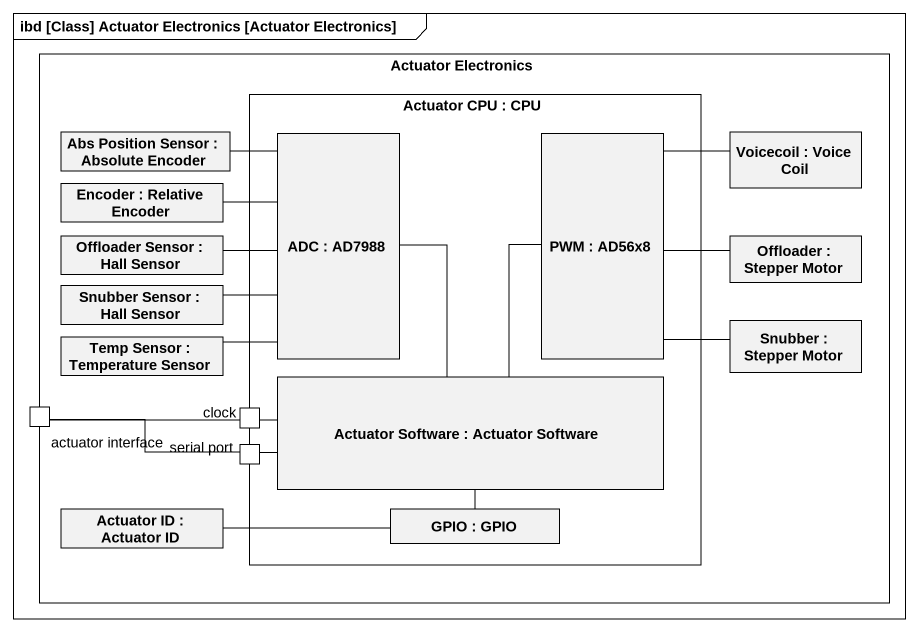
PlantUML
@startuml
mainframe ibd [Class] Actuator Electronics [Actuator Electronics]
rectangle "Actuator Electronics" as Actuator_Electronics {
  rectangle "Abs Position Sensor : Absolute Encoder" as Abs_Position_Sensor
  rectangle "Actuator CPU : CPU" as Actuator_CPU {
    rectangle "ADC : AD7988" as ADC
    rectangle "PWM : AD56x8" as PWM
    rectangle "Actuator Software : Actuator Software" as Actuator_Software
    port clock
    port "serial port" as serial_port
    rectangle "GPIO : GPIO" as GPIO
  }
  rectangle "Voicecoil : Voice Coil" as Voicecoil
  rectangle "Encoder : Relative Encoder" as Encoder
  rectangle "Offloader Sensor : Hall Sensor" as Offloader_Sensor
  rectangle "Offloader : Stepper Motor" as Offloader
  rectangle "Snubber Sensor : Hall Sensor" as Snubber_Sensor
  rectangle "Temp Sensor : Temperature Sensor" as Temp_Sensor
  rectangle "Snubber : Stepper Motor" as Snubber
  port "actuator interface" as actuator_interface
  rectangle "Actuator ID : Actuator ID" as Actuator_ID
}
Abs_Position_Sensor -right- ADC
ADC -- Actuator_Software
PWM -right- Voicecoil
PWM -right- Offloader
PWM -- Actuator_Software
PWM -right- Snubber
Encoder -right- ADC
Offloader_Sensor -right- ADC
Snubber_Sensor -right- ADC
Temp_Sensor -right- ADC
actuator_interface -right- clock
clock -right- Actuator_Software
serial_port -right- Actuator_Software
serial_port -left- actuator_interface
Actuator_ID -right- GPIO
GPIO -up- Actuator_Software
@enduml
